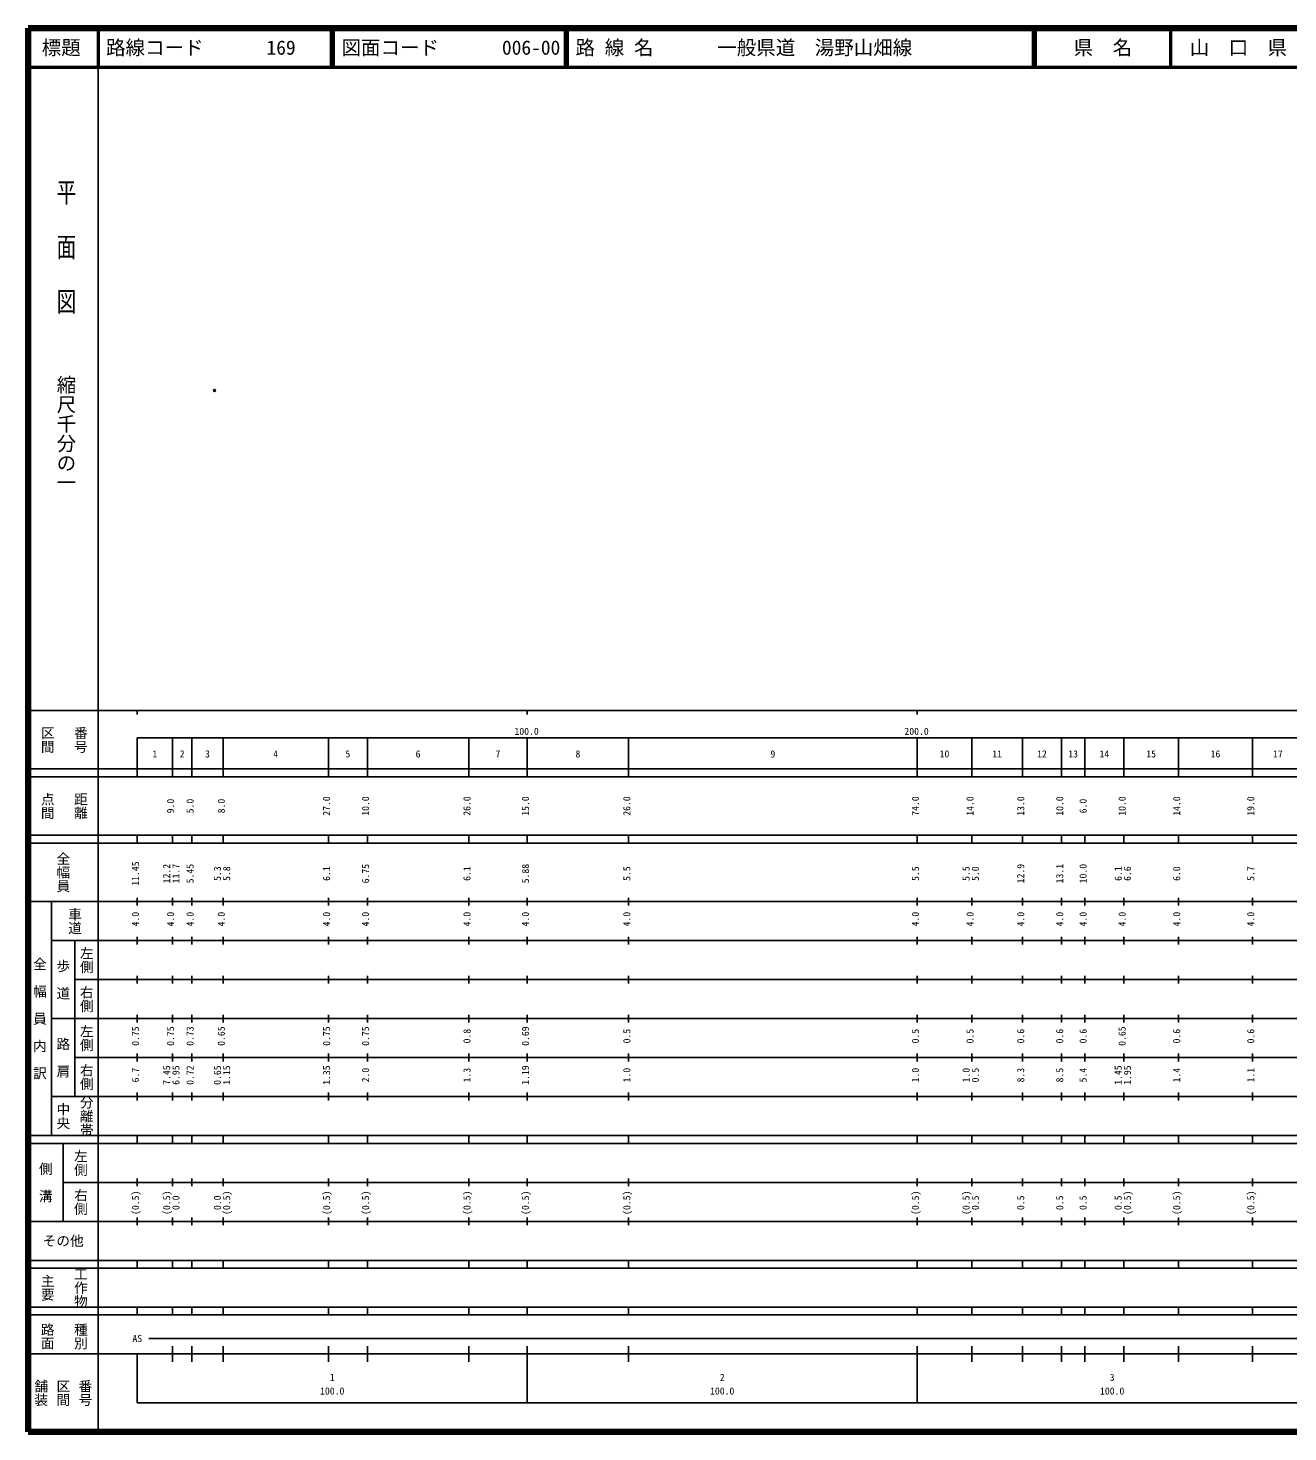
# Model space of a CAD drawing. Units: millimetres on the paper. Extents: x 40 to 680, y 20 to 380.
# Drawn here: x 40 to 363.1, y 20 to 380 of the extents above; entities that cross this region are included whole.
import ezdxf
from ezdxf.enums import TextEntityAlignment as Align

# ---------------------------------------------------------------- set-up
doc = ezdxf.new("R2010")
doc.units = ezdxf.units.MM
doc.header["$PDMODE"] = 32
doc.header["$PDSIZE"] = 0.5
doc.layers.add('M-OTRS', color=6, linetype='Continuous')
doc.layers.add('M-TTL-TXT', color=7, linetype='Continuous')
for name, color, linetype, lineweight in [('M-TTL', 2, 'Continuous', 140), ('M-TTL-BAND', 7, 'Continuous', 25), ('M-TTL-LINE', 7, 'Continuous', 50)]:
    doc.layers.add(name, color=color, linetype=linetype, lineweight=lineweight)
doc.styles.add('@ＭＳ ゴシック', font='')
doc.styles.add('ＭＳ ゴシック', font='')
doc.styles.get('@ＭＳ ゴシック').set_extended_font_data('@MS Gothic')
doc.styles.get('ＭＳ ゴシック').set_extended_font_data('MS Gothic')

msp = doc.modelspace()

# ---------------------------------------------------------------- linework, layer by layer
at = {"layer": 'M-OTRS'}
msp.add_point((87.825, 287.084), dxfattribs=at)
at = {"layer": 'M-TTL'}
for p, q in [((40, 380), (40, 20)), ((680, 380), (40, 380)), ((40, 20), (680, 20))]:
    msp.add_line(p, q, dxfattribs=at)
at = {"layer": 'M-TTL-BAND'}
for p, q in [((58, 370), (58, 20)), ((40, 205), (579, 205)), ((68, 205), (68, 204)), ((168, 205), (168, 204)), ((268, 205), (268, 204)), ((68, 198), (579, 198)), ((68, 198), (68, 188)), ((77, 188), (77, 198)), ((82, 188), (82, 198)), ((90, 188), (90, 198)), ((117, 188), (117, 198)), ((127, 188), (127, 198)), ((153, 188), (153, 198)), ((168, 188), (168, 198)), ((194, 188), (194, 198)), ((268, 188), (268, 198)), ((282, 188), (282, 198)), ((295, 188), (295, 198)), ((305, 188), (305, 198)), ((311, 188), (311, 198)), ((321, 188), (321, 198)), ((335, 188), (335, 198)), ((354, 188), (354, 198)), ((40, 190), (579, 190)), ((40, 188), (579, 188)), ((40, 173), (579, 173)), ((68, 171), (68, 173)), ((77, 171), (77, 173)), ((82, 171), (82, 173)), ((90, 171), (90, 173)), ((117, 171), (117, 173)), ((127, 171), (127, 173)), ((153, 171), (153, 173)), ((168, 171), (168, 173)), ((194, 171), (194, 173)), ((268, 171), (268, 173)), ((282, 171), (282, 173)), ((295, 171), (295, 173)), ((305, 171), (305, 173)), ((311, 171), (311, 173)), ((321, 171), (321, 173)), ((335, 171), (335, 173)), ((354, 171), (354, 173)), ((40, 171), (579, 171)), ((40, 156), (579, 156)), ((46, 96), (46, 156)), ((68, 155), (68, 157)), ((77, 155), (77, 157)), ((82, 155), (82, 157)), ((90, 155), (90, 157)), ((117, 155), (117, 157)), ((127, 155), (127, 157)), ((153, 155), (153, 157)), ((168, 155), (168, 157)), ((194, 155), (194, 157)), ((268, 155), (268, 157)), ((282, 155), (282, 157)), ((295, 155), (295, 157)), ((305, 155), (305, 157)), ((311, 155), (311, 157)), ((321, 155), (321, 157)), ((335, 155), (335, 157)), ((354, 155), (354, 157)), ((46, 146), (579, 146)), ((52, 146), (52, 106)), ((68, 145), (68, 147)), ((77, 145), (77, 147)), ((82, 145), (82, 147)), ((90, 145), (90, 147)), ((117, 145), (117, 147)), ((127, 145), (127, 147)), ((153, 145), (153, 147)), ((168, 145), (168, 147)), ((194, 145), (194, 147)), ((268, 145), (268, 147)), ((282, 145), (282, 147)), ((295, 145), (295, 147)), ((305, 145), (305, 147)), ((311, 145), (311, 147)), ((321, 145), (321, 147)), ((335, 145), (335, 147)), ((354, 145), (354, 147)), ((68, 135), (68, 137)), ((77, 135), (77, 137)), ((82, 135), (82, 137)), ((90, 135), (90, 137)), ((117, 135), (117, 137)), ((127, 135), (127, 137)), ((153, 135), (153, 137)), ((168, 135), (168, 137)), ((194, 135), (194, 137)), ((268, 135), (268, 137)), ((282, 135), (282, 137)), ((295, 135), (295, 137)), ((305, 135), (305, 137)), ((311, 135), (311, 137)), ((321, 135), (321, 137)), ((335, 135), (335, 137)), ((354, 135), (354, 137)), ((52, 136), (579, 136)), ((46, 126), (579, 126)), ((68, 125), (68, 127)), ((77, 125), (77, 127)), ((82, 125), (82, 127)), ((90, 125), (90, 127)), ((117, 125), (117, 127)), ((127, 125), (127, 127)), ((153, 125), (153, 127)), ((168, 125), (168, 127)), ((194, 125), (194, 127)), ((268, 125), (268, 127)), ((282, 125), (282, 127)), ((295, 125), (295, 127)), ((305, 125), (305, 127)), ((311, 125), (311, 127)), ((321, 125), (321, 127)), ((335, 125), (335, 127)), ((354, 125), (354, 127)), ((52, 116), (579, 116)), ((68, 115), (68, 117)), ((77, 115), (77, 117)), ((82, 115), (82, 117)), ((90, 115), (90, 117)), ((117, 115), (117, 117)), ((127, 115), (127, 117)), ((153, 115), (153, 117)), ((168, 115), (168, 117)), ((194, 115), (194, 117)), ((268, 115), (268, 117)), ((282, 115), (282, 117)), ((295, 115), (295, 117)), ((305, 115), (305, 117)), ((311, 115), (311, 117)), ((321, 115), (321, 117)), ((335, 115), (335, 117)), ((354, 115), (354, 117)), ((46, 106), (579, 106)), ((68, 105), (68, 107)), ((77, 105), (77, 107)), ((82, 105), (82, 107)), ((90, 105), (90, 107)), ((117, 105), (117, 107)), ((127, 105), (127, 107)), ((153, 105), (153, 107)), ((168, 105), (168, 107)), ((194, 105), (194, 107)), ((268, 105), (268, 107)), ((282, 105), (282, 107)), ((295, 105), (295, 107)), ((305, 105), (305, 107)), ((311, 105), (311, 107)), ((321, 105), (321, 107)), ((335, 105), (335, 107)), ((354, 105), (354, 107)), ((40, 96), (579, 96)), ((40, 94), (579, 94)), ((49, 94), (49, 74)), ((68, 94), (68, 96)), ((77, 94), (77, 96)), ((82, 94), (82, 96)), ((90, 94), (90, 96)), ((117, 94), (117, 96)), ((127, 94), (127, 96)), ((153, 94), (153, 96)), ((168, 94), (168, 96)), ((194, 94), (194, 96)), ((268, 94), (268, 96)), ((282, 94), (282, 96)), ((295, 94), (295, 96)), ((305, 94), (305, 96)), ((311, 94), (311, 96)), ((321, 94), (321, 96)), ((335, 94), (335, 96)), ((354, 94), (354, 96)), ((49, 84), (579, 84)), ((68, 83), (68, 85)), ((77, 83), (77, 85)), ((82, 83), (82, 85)), ((90, 83), (90, 85)), ((117, 83), (117, 85)), ((127, 83), (127, 85)), ((153, 83), (153, 85)), ((168, 83), (168, 85)), ((194, 83), (194, 85)), ((268, 83), (268, 85)), ((282, 83), (282, 85)), ((295, 83), (295, 85)), ((305, 83), (305, 85)), ((311, 83), (311, 85)), ((321, 83), (321, 85)), ((335, 83), (335, 85)), ((354, 83), (354, 85)), ((40, 74), (579, 74)), ((68, 73), (68, 75)), ((77, 73), (77, 75)), ((82, 73), (82, 75)), ((90, 73), (90, 75)), ((117, 73), (117, 75)), ((127, 73), (127, 75)), ((153, 73), (153, 75)), ((168, 73), (168, 75)), ((194, 73), (194, 75)), ((268, 73), (268, 75)), ((282, 73), (282, 75)), ((295, 73), (295, 75)), ((305, 73), (305, 75)), ((311, 73), (311, 75)), ((321, 73), (321, 75)), ((335, 73), (335, 75)), ((354, 73), (354, 75)), ((40, 64), (579, 64)), ((40, 62), (579, 62)), ((68, 62), (68, 64)), ((77, 62), (77, 64)), ((82, 62), (82, 64)), ((90, 62), (90, 64)), ((117, 62), (117, 64)), ((127, 62), (127, 64)), ((153, 62), (153, 64)), ((168, 62), (168, 64)), ((194, 62), (194, 64)), ((268, 62), (268, 64)), ((282, 62), (282, 64)), ((295, 62), (295, 64)), ((305, 62), (305, 64)), ((311, 62), (311, 64)), ((321, 62), (321, 64)), ((335, 62), (335, 64)), ((354, 62), (354, 64)), ((40, 52), (579, 52)), ((68, 50), (68, 52)), ((77, 50), (77, 52)), ((82, 50), (82, 52)), ((90, 50), (90, 52)), ((117, 50), (117, 52)), ((127, 50), (127, 52)), ((153, 50), (153, 52)), ((168, 50), (168, 52)), ((194, 50), (194, 52)), ((268, 50), (268, 52)), ((282, 50), (282, 52)), ((295, 50), (295, 52)), ((305, 50), (305, 52)), ((311, 50), (311, 52)), ((321, 50), (321, 52)), ((335, 50), (335, 52)), ((354, 50), (354, 52)), ((40, 50), (579, 50)), ((71, 44), (565, 44)), ((40, 40), (579, 40)), ((68, 40), (68, 27.5)), ((77, 38), (77, 42)), ((82, 38), (82, 42)), ((90, 38), (90, 42)), ((117, 38), (117, 42)), ((127, 38), (127, 42)), ((153, 38), (153, 42)), ((168, 27.5), (168, 42)), ((194, 38), (194, 42)), ((268, 27.5), (268, 42)), ((282, 38), (282, 42)), ((295, 38), (295, 42)), ((305, 38), (305, 42)), ((311, 38), (311, 42)), ((321, 38), (321, 42)), ((335, 38), (335, 42)), ((354, 38), (354, 42)), ((68, 27.5), (579, 27.5))]:
    msp.add_line(p, q, dxfattribs=at)
at = {"layer": 'M-TTL-LINE'}
for p, q in [((58, 380), (58, 370)), ((117.75, 380), (117.75, 370)), ((118.25, 380), (118.25, 370)), ((177.75, 380), (177.75, 370)), ((178.25, 380), (178.25, 370)), ((297.75, 380), (297.75, 370)), ((298.25, 380), (298.25, 370)), ((333, 380), (333, 370)), ((40, 370), (680, 370))]:
    msp.add_line(p, q, dxfattribs=at)

# ---------------------------------------------------------------- texts
at = {"layer": 'M-TTL-BAND', "style": '@ＭＳ ゴシック', "width": 1.4}
msp.add_text('平  面  図', height=3.666, rotation=270, dxfattribs=at).set_placement((49.777, 306.475), align=Align.MIDDLE_RIGHT)
at = {"layer": 'M-TTL-BAND', "style": '@ＭＳ ゴシック'}
msp.add_text('縮尺千分の一', height=3.666, rotation=270, dxfattribs=at).set_placement((49.777, 261.03), align=Align.MIDDLE_RIGHT)
for s, p in [('区間', (45, 197.5)), ('番号', (53.5, 197.5)), ('点間', (45, 180.5)), ('距離', (53.5, 180.5)), ('全幅員', (49, 163.5)), ('車道', (52, 151)), ('左側', (55, 141)), ('全\u3000幅\u3000員\u3000内\u3000訳', (43, 126)), ('歩\u3000道', (49, 136)), ('右側', (55, 131)), ('左側', (55, 121)), ('路\u3000肩', (49, 116)), ('右側', (55, 111)), ('分離帯', (55, 101)), ('中央', (49, 101)), ('左側', (53.5, 89)), ('側\u3000溝', (44.5, 84)), ('右側', (53.5, 79)), ('工作物', (53.5, 57)), ('主要', (45, 57)), ('路面', (45, 44.5)), ('種別', (53.5, 44.5)), ('舗装', (43.333, 30)), ('区間', (49, 30)), ('番号', (54.667, 30))]:
    msp.add_text(s, height=2.566, rotation=270, dxfattribs=at).set_placement(p, align=Align.MIDDLE_CENTER)
at = {"layer": 'M-TTL-BAND', "style": 'ＭＳ ゴシック'}
for s, p in [('100.0', (167.844, 198.195)), ('200.0', (267.844, 198.195)), ('1', (72.5, 192.405)), ('2', (79.5, 192.405)), ('3', (86, 192.405)), ('4', (103.5, 192.405)), ('5', (122, 192.405)), ('6', (140, 192.405)), ('7', (160.5, 192.405)), ('8', (181, 192.405)), ('9', (231, 192.405)), ('10', (275, 192.405)), ('11', (288.5, 192.405)), ('12', (300, 192.405)), ('13', (308, 192.405)), ('14', (316, 192.405)), ('15', (328, 192.405)), ('16', (344.5, 192.405)), ('17', (360.5, 192.405)), ('AS', (68, 42.5)), ('1', (118, 32.523)), ('2', (218, 32.523)), ('3', (318, 32.523)), ('100.0', (118, 29.033)), ('100.0', (218, 29.033)), ('100.0', (318, 29.033))]:
    msp.add_text(s, height=1.833, dxfattribs=at).set_placement(p, align=Align.BOTTOM_CENTER)
for s, p in [('9.0', (78, 180.5)), ('5.0', (83, 180.5)), ('8.0', (91, 180.5)), ('27.0', (118, 180.5)), ('10.0', (128, 180.5)), ('26.0', (154, 180.5)), ('15.0', (169, 180.5)), ('26.0', (195, 180.5)), ('74.0', (269, 180.5)), ('14.0', (283, 180.5)), ('13.0', (296, 180.5)), ('10.0', (306, 180.5)), ('6.0', (312, 180.5)), ('10.0', (322, 180.5)), ('14.0', (336, 180.5)), ('19.0', (355, 180.5)), ('11.45', (69, 163.174)), ('12.2', (77, 163.174)), ('11.7', (79.37, 163.174)), ('5.45', (83, 163.174)), ('5.3', (90, 163.174)), ('5.8', (92.37, 163.174)), ('6.1', (118, 163.174)), ('6.75', (128, 163.174)), ('6.1', (154, 163.174)), ('5.88', (169, 163.174)), ('5.5', (195, 163.174)), ('5.5', (269, 163.174)), ('5.5', (282, 163.174)), ('5.0', (284.37, 163.174)), ('12.9', (296, 163.174)), ('13.1', (306, 163.174)), ('10.0', (312, 163.174)), ('6.1', (321, 163.174)), ('6.6', (323.37, 163.174)), ('6.0', (336, 163.174)), ('5.7', (355, 163.174)), ('4.0', (69, 151.5)), ('4.0', (78, 151.5)), ('4.0', (83, 151.5)), ('4.0', (91, 151.5)), ('4.0', (118, 151.5)), ('4.0', (128, 151.5)), ('4.0', (154, 151.5)), ('4.0', (169, 151.5)), ('4.0', (195, 151.5)), ('4.0', (269, 151.5)), ('4.0', (283, 151.5)), ('4.0', (296, 151.5)), ('4.0', (306, 151.5)), ('4.0', (312, 151.5)), ('4.0', (322, 151.5)), ('4.0', (336, 151.5)), ('4.0', (355, 151.5)), ('0.75', (69, 121.5)), ('0.75', (78, 121.5)), ('0.73', (83, 121.5)), ('0.65', (91, 121.5)), ('0.75', (118, 121.5)), ('0.75', (128, 121.5)), ('0.8', (154, 121.5)), ('0.69', (169, 121.5)), ('0.5', (195, 121.5)), ('0.5', (269, 121.5)), ('0.5', (283, 121.5)), ('0.6', (296, 121.5)), ('0.6', (306, 121.5)), ('0.6', (312, 121.5)), ('0.65', (322, 121.5)), ('0.6', (336, 121.5)), ('0.6', (355, 121.5)), ('6.7', (69, 111.5)), ('7.45', (77, 111.5)), ('6.95', (79.37, 111.5)), ('0.72', (83, 111.5)), ('0.65', (90, 111.5)), ('1.15', (92.37, 111.5)), ('1.35', (118, 111.5)), ('2.0', (128, 111.5)), ('1.3', (154, 111.5)), ('1.19', (169, 111.5)), ('1.0', (195, 111.5)), ('1.0', (269, 111.5)), ('1.0', (282, 111.5)), ('0.5', (284.37, 111.5)), ('8.3', (296, 111.5)), ('8.5', (306, 111.5)), ('5.4', (312, 111.5)), ('1.45', (321, 111.5)), ('1.95', (323.37, 111.5)), ('1.4', (336, 111.5)), ('1.1', (355, 111.5)), ('(0.5)', (69, 78.764)), ('(0.5)', (77, 78.764)), ('0.0', (79.37, 78.764)), ('0.0', (90, 78.764)), ('(0.5)', (92.37, 78.764)), ('(0.5)', (118, 78.764)), ('(0.5)', (128, 78.764)), ('(0.5)', (154, 78.764)), ('(0.5)', (169, 78.764)), ('(0.5)', (195, 78.764)), ('(0.5)', (269, 78.764)), ('(0.5)', (282, 78.764)), ('0.5', (284.37, 78.764)), ('0.5', (296, 78.764)), ('0.5', (306, 78.764)), ('0.5', (312, 78.764)), ('0.5', (321, 78.764)), ('(0.5)', (323.37, 78.764)), ('(0.5)', (336, 78.764)), ('(0.5)', (355, 78.764))]:
    msp.add_text(s, height=1.833, rotation=90, dxfattribs=at).set_placement(p, align=Align.BOTTOM_CENTER)
msp.add_text('その他', height=2.566, dxfattribs=at).set_placement((49, 69), align=Align.MIDDLE_CENTER)
at = {"layer": 'M-TTL-TXT', "style": 'ＭＳ ゴシック'}
for s, p in [('標題', (48.5, 375)), ('県\u3000名', (315.625, 375)), ('山\u3000口\u3000県', (350.375, 375))]:
    msp.add_text(s, height=3.666, dxfattribs=at).set_placement(p, align=Align.MIDDLE_CENTER)
for s, p in [('路線コード', (60, 375)), ('169', (101.142, 375)), ('図面コード', (120.38, 375)), ('006-00', (161.521, 375)), ('路 線 名', (180.38, 375)), ('一般県道\u3000湯野山畑線', (216.734, 375))]:
    msp.add_text(s, height=3.666, dxfattribs=at).set_placement(p, align=Align.MIDDLE_LEFT)

doc.saveas('drawing.dxf')
